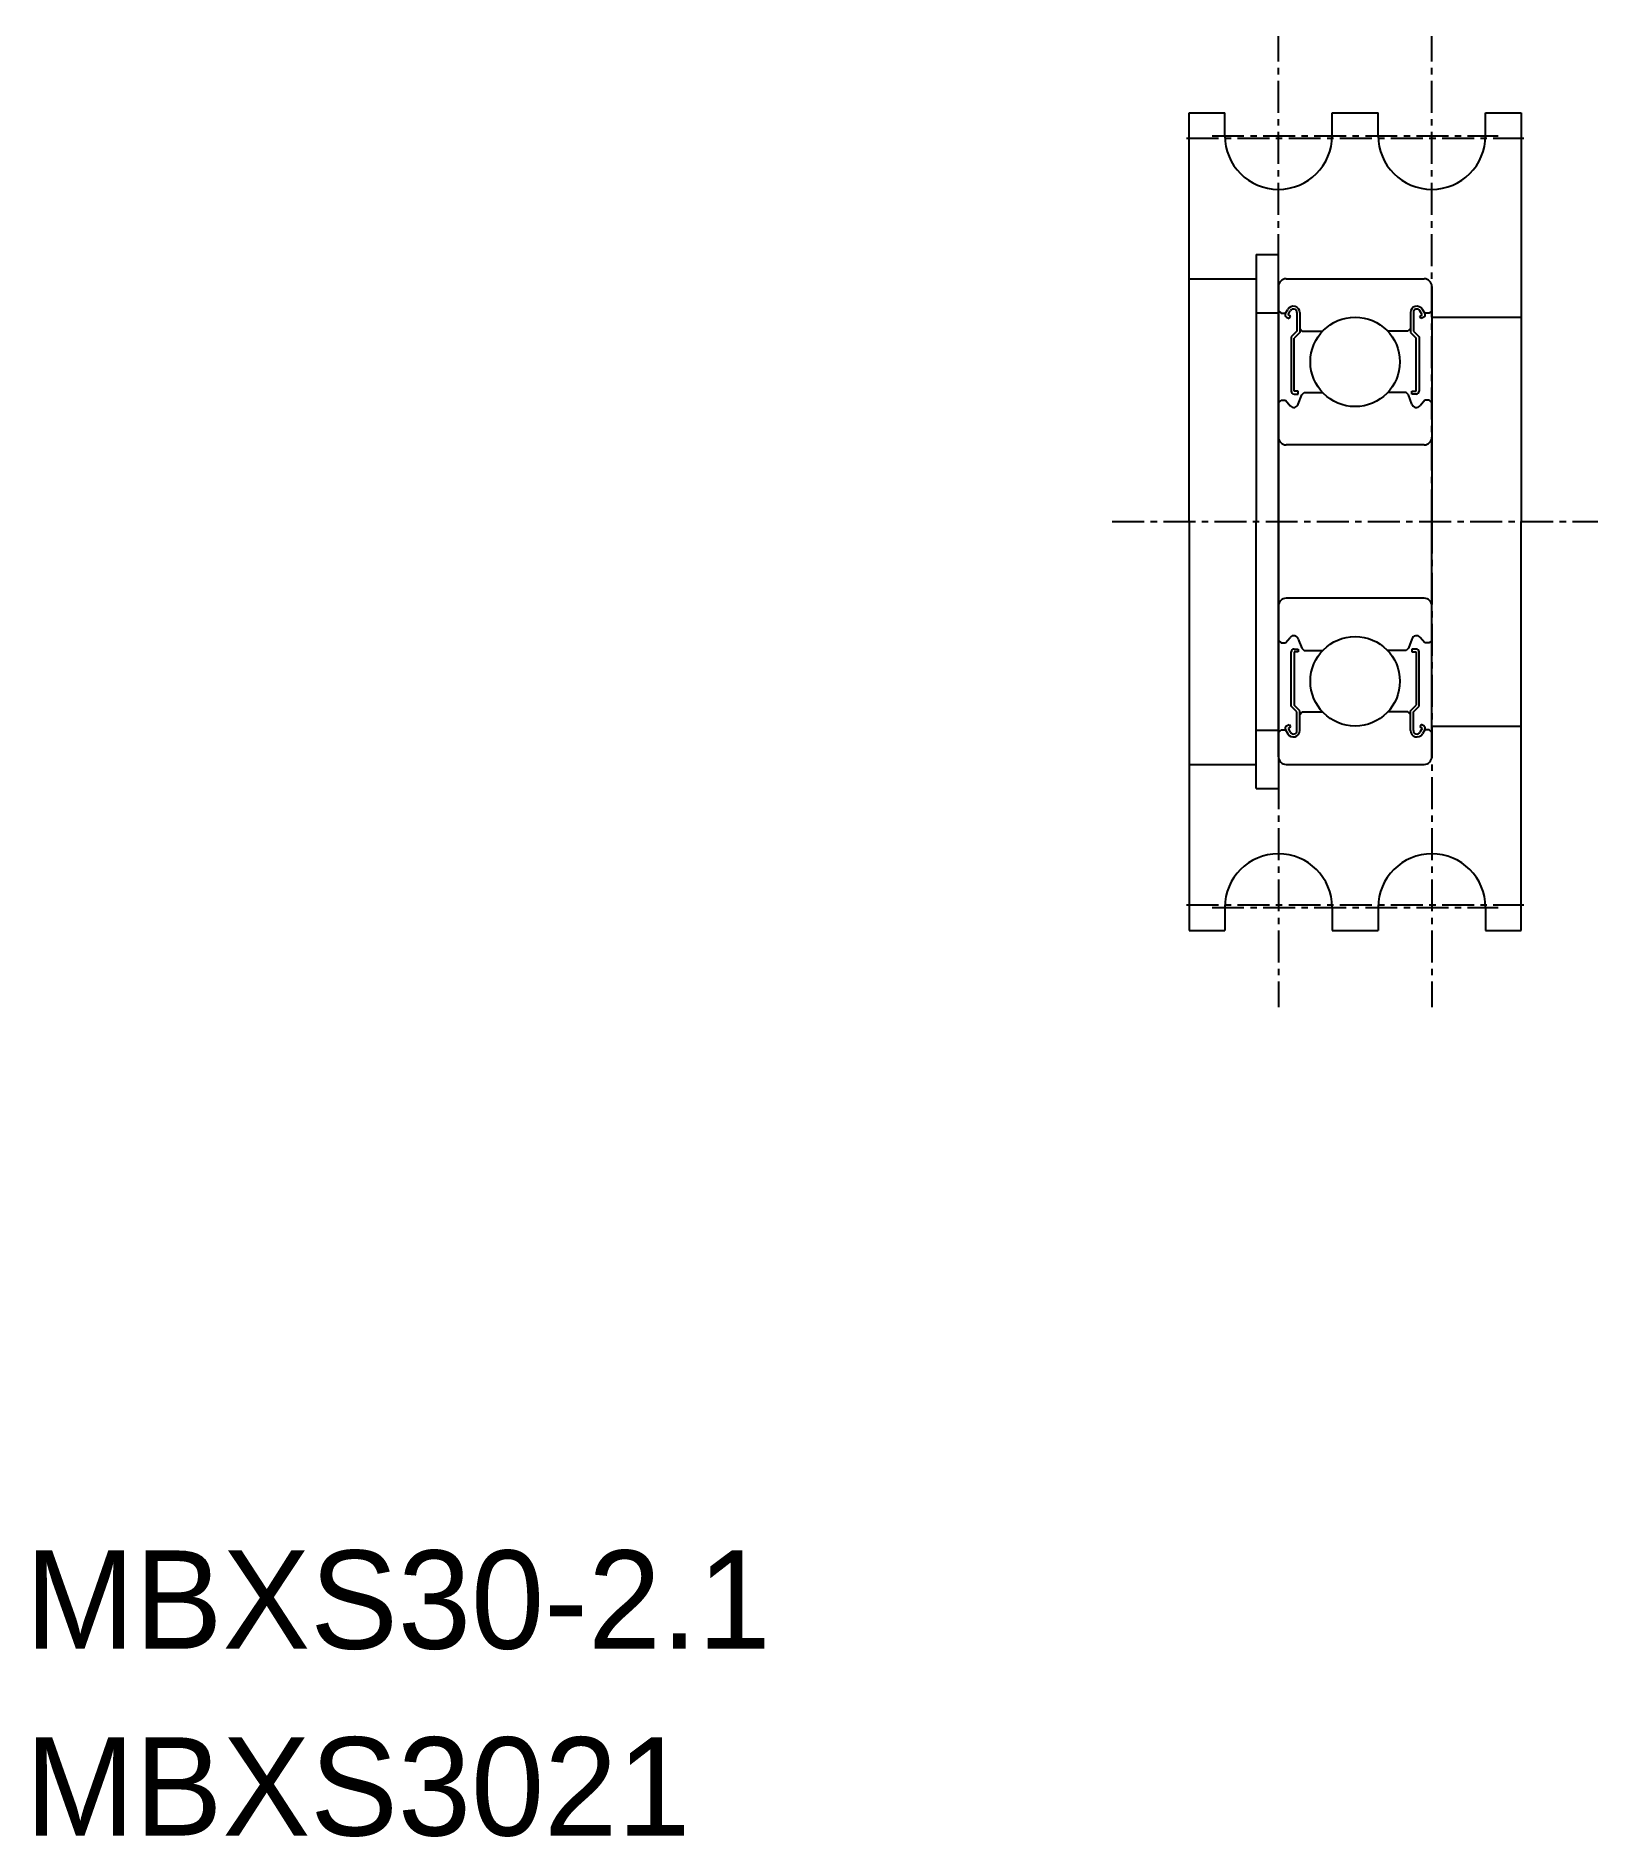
# Model space of a CAD drawing. Extents: x 0.4 to 61.5, y -0.1 to 70.4.
import ezdxf

# ---------------------------------------------------------------- set-up
doc = ezdxf.new("R2010")
doc.units = 0
doc.linetypes.add('CENTER', pattern=[2, 1.25, -0.25, 0.25, -0.25])
doc.layers.get('0').update_dxf_attribs({"linetype": 'CONTINUOUS'})
doc.layers.add('CENTER', color=1, linetype='CENTER')

msp = doc.modelspace()

# ---------------------------------------------------------------- linework, layer by layer
at = {"color": 7, "linetype": 'CONTINUOUS'}
for p, q in [((45.529, 51.419), (45.529, 67.419)), ((45.529, 67.419), (46.929, 67.419)), ((46.929, 66.519), (46.929, 67.419)), ((51.129, 66.519), (51.129, 67.419)), ((51.129, 67.419), (52.929, 67.419)), ((52.929, 66.519), (52.929, 67.419)), ((57.129, 67.419), (58.529, 67.419)), ((57.129, 66.519), (57.129, 67.419)), ((58.529, 67.419), (58.529, 51.419)), ((48.154, 61.869), (48.154, 51.419)), ((48.154, 61.869), (49.029, 61.869)), ((49.029, 51.419), (49.029, 61.869)), ((45.529, 60.919), (48.154, 60.919)), ((49.029, 60.619), (49.029, 51.419)), ((49.329, 60.919), (54.729, 60.919)), ((55.029, 60.619), (55.029, 51.419)), ((48.154, 59.585), (49.029, 59.585)), ((49.029, 59.669), (49.129, 59.569)), ((49.129, 59.569), (49.306, 59.569)), ((49.306, 59.569), (49.397, 59.723)), ((49.347, 59.418), (49.443, 59.362)), ((49.403, 59.514), (49.493, 59.667)), ((49.499, 59.458), (49.403, 59.514)), ((49.443, 59.362), (49.499, 59.458)), ((49.751, 59.598), (49.751, 58.869)), ((49.862, 59.598), (49.862, 58.823)), ((54.195, 59.598), (54.195, 58.823)), ((54.306, 59.598), (54.306, 58.869)), ((54.558, 59.458), (54.655, 59.514)), ((54.614, 59.362), (54.558, 59.458)), ((54.655, 59.514), (54.564, 59.667)), ((54.71, 59.418), (54.614, 59.362)), ((54.751, 59.569), (54.66, 59.723)), ((54.929, 59.569), (54.751, 59.569)), ((55.029, 59.669), (54.929, 59.569)), ((55.029, 59.419), (58.529, 59.419)), ((49.751, 58.869), (49.529, 58.647)), ((49.529, 58.647), (49.529, 56.521)), ((49.862, 58.823), (49.64, 58.601)), ((49.64, 56.521), (49.64, 58.601)), ((49.862, 58.969), (49.962, 58.869)), ((49.962, 58.869), (50.755, 58.869)), ((54.095, 58.869), (53.302, 58.869)), ((54.195, 58.969), (54.095, 58.869)), ((54.195, 58.823), (54.418, 58.601)), ((54.306, 58.869), (54.529, 58.647)), ((54.418, 56.521), (54.418, 58.601)), ((54.529, 58.647), (54.529, 56.521)), ((55.029, 58.319), (55.029, 58.32)), ((49.806, 56.521), (49.64, 56.521)), ((49.64, 56.409), (49.806, 56.409)), ((49.806, 56.409), (49.806, 56.521)), ((49.937, 56.376), (50.037, 56.469)), ((50.037, 56.469), (50.755, 56.469)), ((54.02, 56.469), (53.302, 56.469)), ((54.12, 56.376), (54.02, 56.469)), ((54.251, 56.521), (54.418, 56.521)), ((54.251, 56.409), (54.251, 56.521)), ((54.418, 56.409), (54.251, 56.409)), ((49.029, 56.069), (49.129, 56.169)), ((49.129, 56.169), (49.306, 56.169)), ((49.306, 56.169), (49.485, 55.951)), ((49.806, 56.017), (49.937, 56.376)), ((54.251, 56.017), (54.12, 56.376)), ((54.751, 56.169), (54.572, 55.951)), ((54.929, 56.169), (54.751, 56.169)), ((55.029, 56.069), (54.929, 56.169)), ((55.029, 56.019), (55.029, 56.019)), ((54.729, 54.419), (49.329, 54.419)), ((45.529, 51.419), (45.529, 35.419)), ((48.154, 40.969), (48.154, 51.419)), ((49.029, 51.419), (49.029, 40.969)), ((49.029, 42.219), (49.029, 51.419)), ((55.029, 42.219), (55.029, 51.419)), ((58.529, 35.419), (58.529, 51.419)), ((54.729, 48.419), (49.329, 48.419)), ((49.029, 46.769), (49.129, 46.669)), ((49.129, 46.669), (49.306, 46.669)), ((49.306, 46.669), (49.485, 46.888)), ((49.806, 46.822), (49.937, 46.463)), ((54.251, 46.822), (54.12, 46.463)), ((54.751, 46.669), (54.572, 46.888)), ((54.929, 46.669), (54.751, 46.669)), ((55.029, 46.769), (54.929, 46.669)), ((49.529, 44.192), (49.529, 46.318)), ((49.64, 46.429), (49.806, 46.429)), ((49.806, 46.318), (49.64, 46.318)), ((49.64, 46.318), (49.64, 44.238)), ((49.806, 46.429), (49.806, 46.318)), ((49.937, 46.463), (50.037, 46.369)), ((50.037, 46.369), (50.755, 46.369)), ((54.02, 46.369), (53.302, 46.369)), ((54.12, 46.463), (54.02, 46.369)), ((54.418, 46.429), (54.251, 46.429)), ((54.251, 46.429), (54.251, 46.318)), ((54.251, 46.318), (54.418, 46.318)), ((54.418, 46.318), (54.418, 44.238)), ((54.529, 44.192), (54.529, 46.318)), ((49.751, 43.969), (49.529, 44.192)), ((49.862, 44.015), (49.64, 44.238)), ((49.751, 43.241), (49.751, 43.969)), ((49.862, 43.241), (49.862, 44.016)), ((49.862, 43.869), (49.962, 43.969)), ((49.962, 43.969), (50.755, 43.969)), ((54.095, 43.969), (53.302, 43.969)), ((54.195, 43.869), (54.095, 43.969)), ((54.195, 44.015), (54.418, 44.238)), ((54.195, 43.241), (54.195, 44.016)), ((54.306, 43.969), (54.529, 44.192)), ((54.306, 43.241), (54.306, 43.969)), ((48.154, 43.254), (49.029, 43.254)), ((49.029, 43.169), (49.129, 43.269)), ((49.129, 43.269), (49.306, 43.269)), ((49.306, 43.269), (49.397, 43.116)), ((49.347, 43.421), (49.443, 43.477)), ((49.499, 43.381), (49.403, 43.325)), ((49.403, 43.325), (49.493, 43.172)), ((49.443, 43.477), (49.499, 43.381)), ((54.614, 43.477), (54.558, 43.381)), ((54.558, 43.381), (54.655, 43.325)), ((54.655, 43.325), (54.564, 43.172)), ((54.71, 43.421), (54.614, 43.477)), ((54.751, 43.269), (54.66, 43.116)), ((54.929, 43.269), (54.751, 43.269)), ((55.029, 43.169), (54.929, 43.269)), ((55.029, 43.419), (58.529, 43.419)), ((45.529, 41.919), (48.154, 41.919)), ((49.329, 41.919), (54.729, 41.919)), ((48.154, 40.969), (49.029, 40.969)), ((46.929, 36.319), (46.929, 35.419)), ((51.129, 36.319), (51.129, 35.419)), ((52.929, 36.319), (52.929, 35.419)), ((57.129, 36.319), (57.129, 35.419)), ((45.529, 35.419), (46.929, 35.419)), ((51.129, 35.419), (52.929, 35.419)), ((57.129, 35.419), (58.529, 35.419))]:
    msp.add_line(p, q, dxfattribs=at)
for centre in [(52.029, 57.669), (52.029, 45.169)]:
    msp.add_circle(centre, 1.75, dxfattribs=at)
for centre, radius, start, end in [((49.029, 66.519), 2.1, 180, 0), ((55.029, 66.519), 2.1, 180, 0), ((49.329, 60.619), 0.3, 90, 180), ((54.729, 60.619), 0.3, 0, 90), ((49.403, 59.514), 0.111, 149.98707, 240.00905), ((49.613, 59.598), 0.249, 0, 150.00121), ((49.613, 59.598), 0.138, 0, 150.00256), ((54.444, 59.598), 0.249, 29.99879, 180), ((54.444, 59.598), 0.138, 29.99744, 180), ((54.655, 59.514), 0.111, 299.99095, 30.01293), ((49.64, 56.521), 0.111, 180.00005, 270.00003), ((54.418, 56.521), 0.111, 269.99997, 359.99995), ((49.628, 56.071), 0.186, 220.0002, 343.15268), ((54.429, 56.071), 0.186, 196.84732, 319.9998), ((49.329, 54.719), 0.3, 180, 270), ((54.729, 54.719), 0.3, 270, 0), ((49.329, 48.119), 0.3, 90, 180), ((54.729, 48.119), 0.3, 0, 90), ((49.628, 46.768), 0.186, 16.84732, 139.9998), ((54.429, 46.768), 0.186, 40.0002, 163.15268), ((49.64, 46.318), 0.111, 89.99997, 179.99995), ((54.418, 46.318), 0.111, 0.00005, 90.00003), ((49.403, 43.325), 0.111, 119.99095, 210.01293), ((49.613, 43.241), 0.249, 209.99879, 0), ((49.613, 43.241), 0.138, 209.99744, 0), ((54.444, 43.241), 0.249, 180, 330.00121), ((54.444, 43.241), 0.138, 180, 330.00256), ((54.655, 43.325), 0.111, 329.98707, 60.00905), ((49.329, 42.219), 0.3, 180, 270), ((54.729, 42.219), 0.3, 270, 0), ((49.029, 36.319), 2.1, 0, 180), ((55.029, 36.319), 2.1, 0, 180)]:
    msp.add_arc(centre, radius, start, end, dxfattribs=at)
at = {"layer": 'CENTER', "color": 1, "linetype": 'CENTER'}
for p, q in [((49.029, 51.419), (49.029, 70.419)), ((55.029, 51.419), (55.029, 70.419)), ((45.429, 66.419), (58.629, 66.419)), ((46.429, 66.519), (57.629, 66.519)), ((42.529, 51.419), (61.529, 51.419)), ((49.029, 51.419), (49.029, 32.419)), ((55.029, 51.419), (55.029, 32.419)), ((45.429, 36.419), (58.629, 36.419)), ((46.429, 36.319), (57.629, 36.319))]:
    msp.add_line(p, q, dxfattribs=at)

# ---------------------------------------------------------------- texts
at = {"color": 7, "linetype": 'CONTINUOUS'}
for s, p in [('MBXS30-2.1', (0, 7.31)), ('MBXS3021', (0, 0))]:
    msp.add_text(s, height=3.8472, dxfattribs=at).set_placement(p)

doc.saveas('drawing.dxf')
